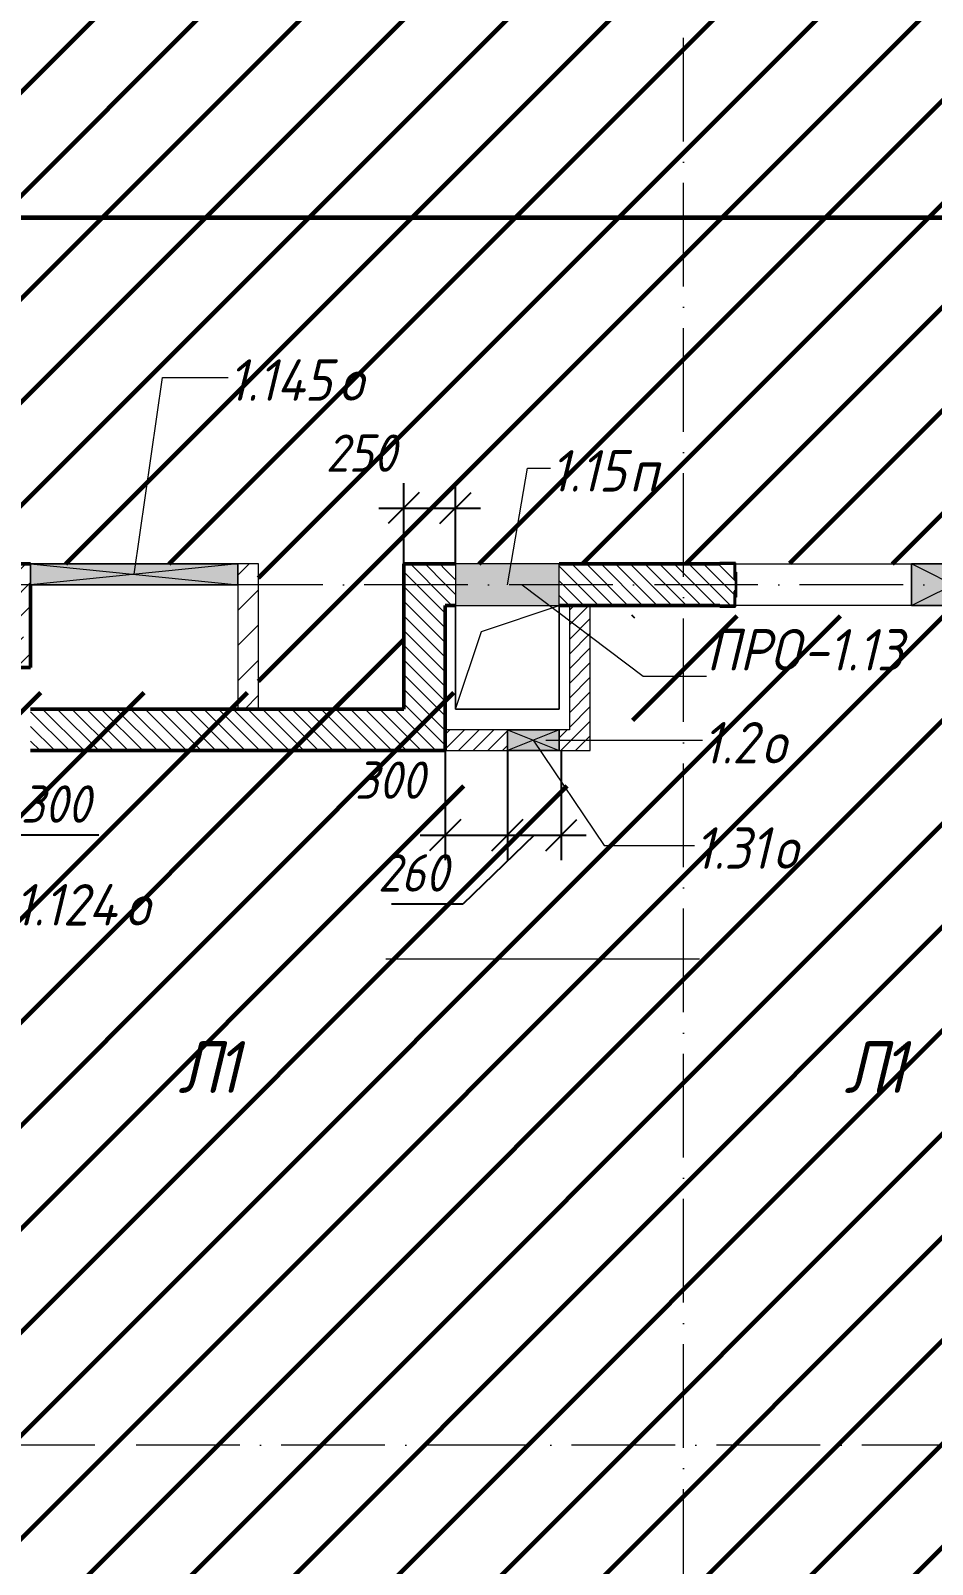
# Model space of a CAD drawing. Header units: millimetres. Extents: x -606178 to 312196, y -19338 to 632709.
# Drawn here: x -405531 to -401180, y 453050 to 460447 of the extents above; entities that cross this region are included whole.
import ezdxf

# ---------------------------------------------------------------- set-up
doc = ezdxf.new("R2010")
doc.units = ezdxf.units.MM
doc.linetypes.add('200_ШТРИХ_ш1п0_6_', pattern=[160, 100, -60])
doc.linetypes.add('50_200_ШТРИХ_1Т_ш5_п1_п1_', pattern=[700, 500, -100, 0, -100])
for name, color, linetype, lineweight in [('6.4.1) Окр пт с инж. ПТ2.16', 3, 'Continuous', 60), ('6.4.4) Окр пт с инж. ПТ1.2', 202, 'Continuous', 60), ('A-____-____-DIMS', 7, 'Continuous', 9), ('A-____-NOTE-TEXT', 7, 'Continuous', 9), ('A-DETL-GENF-OTLN', 7, 'Continuous', 9), ('A-FLOR-____-OTLN', 7, 'Continuous', 9), ('A-GENM-____-IDEN', 7, 'Continuous', 9), ('A-GENM-____-MCUT', 7, 'Continuous', 25), ('A-GENM-____-OTLN', 7, 'Continuous', 9), ('A-GENM-____-OTLN-1', 7, 'Continuous', 25), ('A-GLAZ-____-IDEN', 7, 'Continuous', 9), ('A-GLAZ-____-OTLN', 7, 'Continuous', 9), ('A-WALL-____-MCUT-2', 7, 'Continuous', 50), ('A-WALL-____-PATT-1', 7, 'Continuous', 9), ('A-WALL-FNSH-MCUT-1', 7, 'Continuous', 9), ('I-WALL-____-OTLN', 7, 'Continuous', 9), ('S-COLS-____-MCUT', 7, 'Continuous', 50), ('S-COLS-____-OTLN', 7, 'Continuous', 9), ('S-GRID-____-OTLN-1', 7, '50_200_ШТРИХ_1Т_ш5_п1_п1_', 9)]:
    doc.layers.add(name, color=color, linetype=linetype, lineweight=lineweight)
doc.layers.add('A-DETL-GENF-OTLN-4', color=9, linetype='200_ШТРИХ_ш1п0_6_', lineweight=9, true_color=0x808080)
doc.layers.add('A-DETL-GENF-OTLN-5', color=7, linetype='Continuous', lineweight=5, true_color=0xc0c0c0)
doc.styles.add('ISOCPEUR_I', font='isocpeui.ttf', dxfattribs={"width": 0.9, "height": 2.5})
doc.styles.add('ISOCPEUR_I_10', font='isocpeui.ttf', dxfattribs={"width": 0.9, "height": 180})
doc.styles.add('ISOCPEUR_I_9', font='isocpeui.ttf', dxfattribs={"width": 0.9, "height": 250})
doc.dimstyles.new('ISO-1_8_0_9К_СРЕДНИЙ_Кладочные_4', dxfattribs={"dimscale": 304.8, "dimtxt": 179.276612, "dimasz": 0.492126, "dimexe": 0.393701, "dimexo": 0, "dimgap": 0, "dimtad": 1, "dimdec": 3, "dimrnd": 0.001, "dimdsep": 46, "dimtxsty": 'ISOCPEUR_I_10', "dimblk1": 'OBLIQUE', "dimblk2": 'OBLIQUE', "dimsah": 1, "dimcen": 0.09, "dimdle": 0.393701, "dimazin": 0, "dimtfac": 1, "dimtdec": 4, "dimtix": 1, "dimtmove": 1, "dimatfit": 3, "dimfxl": 1, "dimtvp": 1, "dimtolj": 1, "dimtzin": 0, "dimarcsym": 2})
pattern_1 = [(135, (-425830.77, 451794.26), (-35.35534, -35.35534), [])]
pattern_2 = [(45, (-425830.77, 451794.26), (-35.35534, 35.35534), [])]
pattern_3 = [(45, (-425830.77, 451794.26), (-84.8528, 84.8528), [])]

# ---------------------------------------------------------------- blocks, each defined once
blk = doc.blocks.new('BSC_Колонна _Прямоугольная - 500х500-V79-АР1_План отверстий 1 этажа в осях 1-64_А-ГГ')
at = {"layer": 'S-COLS-____-OTLN'}
h = blk.add_hatch(dxfattribs=at)
h.set_pattern_fill('FP_111', color=256, style=0, pattern_type=2)
h.set_pattern_definition([(45, (-20050, -5831.04), (-114.0493, 114.0493), []), (45, (-19935.95, -5831.04), (-114.0493, 114.0493), [201.613, -40.323, 3.353, -36.97])])
h.paths.add_polyline_path([(-250, -250), (250, -250), (250, 250), (-250, 250), (-250, 150)], flags=0)
at = {"layer": 'S-COLS-____-MCUT'}
for p, q in [((250, 250), (-250, 250)), ((-250, 250), (-250, -250)), ((250, -250), (250, 150)), ((-250, -250), (250, -250))]:
    blk.add_line(p, q, dxfattribs=at)
blk = doc.blocks.new('154_Стойка_СКБ_Уголок - СМ-2530_200-28213945-АР1_План отверстий 1 этажа в осях 1-64_А-ГГ')
at = {"layer": 'A-GENM-____-MCUT'}
for p, q in [((125, 156), (125, 81)), ((200, 156), (125, 156)), ((131, 81), (131, 150)), ((131, 150), (200, 150)), ((200, 150), (200, 156)), ((125, 81), (131, 81)), ((131, 19), (125, 19)), ((125, 19), (125, -56)), ((131, -50), (131, 19)), ((125, -56), (200, -56)), ((200, -50), (131, -50)), ((200, -56), (200, -50))]:
    blk.add_line(p, q, dxfattribs=at)
blk = doc.blocks.new('Стойка_Влож_Полоса боковая - Полоса-28213942-АР1_План отверстий 1 этажа в осях 1-64_А-ГГ')
at = {"layer": 'A-GENM-____-OTLN'}
for p, q in [((-5, 60), (0, 60)), ((-5, -60), (-5, 60)), ((0, 31), (0, -31)), ((0, -60), (-5, -60))]:
    blk.add_line(p, q, dxfattribs=at)
blk = doc.blocks.new('AR_Отверстие Ниша - Лючок-32404542-АР1_План отверстий 1 этажа в осях 1-64_А-ГГ')
at = {"layer": 'A-GLAZ-____-OTLN'}
blk.add_hatch(color=256, dxfattribs=at).paths.add_polyline_path([(-250, 100), (-250, -100), (250, -100), (250, 100)], flags=0)
for p, q in [((250, 100), (-250, 100)), ((-250, 100), (-250, -100)), ((250, -100), (250, 100)), ((-250, -100), (250, -100))]:
    blk.add_line(p, q, dxfattribs=at)
blk = doc.blocks.new('AR_Отверстие прямоугольное _в плите_ - AR_Отверстие прямоугольное _в плите_-30459293-АР1_План отверстий 1 этажа в осях 1-64_А-ГГ')
at = {"layer": 'A-GENM-____-OTLN'}
for p, q in [((-250, 250), (-250, -250)), ((-125, 125), (250, 250)), ((250, -250), (250, 250)), ((-250, -250), (-125, 125)), ((-250, -250), (250, -250))]:
    blk.add_line(p, q, dxfattribs=at)
blk = doc.blocks.new('AR_Отверстие прямоугольное _в стене__БезПР - AR_Отверстие прямоугольное _в стене__БезПР-36428135-АР1_План отверстий 1 этажа в осях 1-64_А-ГГ')
at = {"layer": 'A-GLAZ-____-OTLN'}
blk.add_hatch(color=256, dxfattribs=at).paths.add_polyline_path([(125, -50), (125, 50), (-125, 50), (-125, -50)], flags=0)
at = {"layer": 'A-DETL-GENF-OTLN'}
for p, q in [((-125, -50), (-125, 50)), ((-125, 50), (125, 50)), ((125, 50), (-125, -50)), ((-125, 50), (125, -50)), ((125, 50), (-125, 50)), ((-125, 50), (-125, -50)), ((125, 50), (125, -50)), ((125, -50), (125, 50)), ((125, -50), (-125, -50)), ((-125, -50), (125, -50))]:
    blk.add_line(p, q, dxfattribs=at)
blk = doc.blocks.new('AR_Отверстие прямоугольное _в стене__БезПР - AR_Отверстие прямоугольное _в стене__БезПР-36428632-АР1_План отверстий 1 этажа в осях 1-64_А-ГГ')
at = {"layer": 'A-GLAZ-____-OTLN'}
blk.add_hatch(color=256, dxfattribs=at).paths.add_polyline_path([(-200, 100), (-200, -100), (200, -100), (200, 100)], flags=0)
at = {"layer": 'A-DETL-GENF-OTLN'}
for p, q in [((-200, -100), (-200, 100)), ((-200, 100), (200, 100)), ((200, 100), (-200, -100)), ((-200, 100), (200, -100)), ((200, 100), (-200, 100)), ((-200, 100), (-200, -100)), ((200, 100), (200, -100)), ((200, -100), (200, 100)), ((200, -100), (-200, -100)), ((-200, -100), (200, -100))]:
    blk.add_line(p, q, dxfattribs=at)
at = {"layer": 'A-GLAZ-____-OTLN'}
blk.add_line((200, 100), (-200, 100), dxfattribs=at)
blk = doc.blocks.new('AR_Отверстие прямоугольное _в стене__БезПР - AR_Отверстие прямоугольное _в стене__БезПР-36429236-АР1_План отверстий 1 этажа в осях 1-64_А-ГГ')
at = {"layer": 'A-GLAZ-____-OTLN'}
blk.add_hatch(color=256, dxfattribs=at).paths.add_polyline_path([(500, -50), (500, 50), (-500, 50), (-500, -50), (394.6, -50)], flags=0)
at = {"layer": 'A-DETL-GENF-OTLN'}
for p, q in [((-500, -50), (-500, 50)), ((-500, 50), (500, 50)), ((500, 50), (-500, -50)), ((-500, 50), (500, -50)), ((500, 50), (-500, 50)), ((-500, 50), (-500, -50)), ((500, 50), (500, -50)), ((500, -50), (500, 50)), ((500, -50), (-500, -50)), ((-500, -50), (500, -50))]:
    blk.add_line(p, q, dxfattribs=at)
at = {"layer": 'A-GLAZ-____-OTLN'}
blk.add_line((500, 50), (-500, 50), dxfattribs=at)
blk = doc.blocks.new('DET_L_Имитация разреза_ISO2-5 - Верх-36763467-АР1_План отверстий 1 этажа в осях 1-64_А-ГГ')
at = {"layer": 'A-DETL-GENF-OTLN-5'}
blk.add_line((143.1, 0), (1656.9, 0), dxfattribs=at)
blk = doc.blocks.new('_Oblique')
at = {"color": 0, "linetype": 'ByBlock', "lineweight": -2}
blk.add_line((-0.5, -0.5), (0.5, 0.5), dxfattribs=at)
blk = doc.blocks.new('*D4193')
at = {"layer": 'A-____-____-DIMS', "color": 0, "lineweight": -2, "transparency": 16777216}
for p, q in [((-403730.8, 457875.3), (-403730.8, 458264.7)), ((-403480.8, 457878.3), (-403480.8, 458264.7)), ((-403850.8, 458144.7), (-403360.8, 458144.7))]:
    blk.add_line(p, q, dxfattribs=at)
at = {"layer": 'Defpoints', "color": 0, "transparency": 16777216}
for p in [(-403480.8, 458144.7), (-403730.8, 457875.3), (-403480.8, 457878.3)]:
    blk.add_point(p, dxfattribs=at)
at = {"layer": 'A-____-____-DIMS', "color": 0, "lineweight": -2, "transparency": 16777216, "xscale": 150, "yscale": 150, "zscale": 150, "rotation": 180}
blk.add_blockref('_Oblique', (-403730.8, 458144.7), dxfattribs=at)
at = {"layer": 'A-____-____-DIMS', "color": 0, "lineweight": -2, "transparency": 16777216, "xscale": 150, "yscale": 150, "zscale": 150}
blk.add_blockref('_Oblique', (-403480.8, 458144.7), dxfattribs=at)
at = {"layer": 'A-____-____-DIMS', "color": 0, "transparency": 16777216, "insert": (-404106.8, 458499.9), "char_height": 180, "width": 409.578, "attachment_point": 1, "line_spacing_factor": 1.149209, "style": 'ISOCPEUR_I_10'}
blk.add_mtext('\\A1;250', dxfattribs=at)
blk = doc.blocks.new('*D4216')
at = {"layer": 'A-____-____-DIMS', "color": 0, "lineweight": -2, "transparency": 16777216}
for p, q in [((-403530.8, 456975.3), (-403530.8, 456447.4)), ((-403230.8, 456975.3), (-403230.8, 456447.4)), ((-403650.8, 456567.4), (-403110.8, 456567.4))]:
    blk.add_line(p, q, dxfattribs=at)
at = {"layer": 'Defpoints', "color": 0, "transparency": 16777216}
for p in [(-403530.8, 456975.3), (-403230.8, 456975.3), (-403230.8, 456567.4)]:
    blk.add_point(p, dxfattribs=at)
at = {"layer": 'A-____-____-DIMS', "color": 0, "lineweight": -2, "transparency": 16777216, "xscale": 150, "yscale": 150, "zscale": 150, "rotation": 180}
blk.add_blockref('_Oblique', (-403530.8, 456567.4), dxfattribs=at)
at = {"layer": 'A-____-____-DIMS', "color": 0, "lineweight": -2, "transparency": 16777216, "xscale": 150, "yscale": 150, "zscale": 150}
blk.add_blockref('_Oblique', (-403230.8, 456567.4), dxfattribs=at)
at = {"layer": 'A-____-____-DIMS', "color": 0, "transparency": 16777216, "insert": (-403966.2, 456922.6), "char_height": 180, "width": 409.578, "attachment_point": 1, "line_spacing_factor": 1.149209, "style": 'ISOCPEUR_I_10'}
blk.add_mtext('\\A1;300', dxfattribs=at)
blk = doc.blocks.new('*D4217')
at = {"layer": 'A-____-____-DIMS', "color": 0, "lineweight": -2, "transparency": 16777216}
for p, q in [((-403230.8, 456975.3), (-403230.8, 456447.4)), ((-402970.8, 456975.3), (-402970.8, 456447.4)), ((-403100.8, 456567.4), (-403445.6, 456235.1)), ((-403350.8, 456567.4), (-402850.8, 456567.4)), ((-403445.6, 456235.1), (-403789.8, 456235.1))]:
    blk.add_line(p, q, dxfattribs=at)
at = {"layer": 'Defpoints', "color": 0, "transparency": 16777216}
for p in [(-403230.8, 456975.3), (-402970.8, 456975.3), (-402970.8, 456567.4)]:
    blk.add_point(p, dxfattribs=at)
at = {"layer": 'A-____-____-DIMS', "color": 0, "lineweight": -2, "transparency": 16777216, "xscale": 150, "yscale": 150, "zscale": 150, "rotation": 180}
blk.add_blockref('_Oblique', (-403230.8, 456567.4), dxfattribs=at)
at = {"layer": 'A-____-____-DIMS', "color": 0, "lineweight": -2, "transparency": 16777216, "xscale": 150, "yscale": 150, "zscale": 150}
blk.add_blockref('_Oblique', (-402970.8, 456567.4), dxfattribs=at)
at = {"layer": 'A-____-____-DIMS', "color": 0, "transparency": 16777216, "insert": (-403855.2, 456475.1), "char_height": 180, "width": 409.578, "attachment_point": 1, "line_spacing_factor": 1.149209, "style": 'ISOCPEUR_I_10'}
blk.add_mtext('\\A1;260', dxfattribs=at)
blk = doc.blocks.new('*D4219')
at = {"layer": 'A-____-____-DIMS', "color": 0, "lineweight": -2, "transparency": 16777216}
for p, q in [((-405730.8, 457075.3), (-405730.8, 456447.4)), ((-406030.8, 456925.3), (-406030.8, 456447.4)), ((-406150.8, 456567.4), (-405610.8, 456567.4)), ((-405201.2, 456567.4), (-405730.8, 456567.4))]:
    blk.add_line(p, q, dxfattribs=at)
at = {"layer": 'Defpoints', "color": 0, "transparency": 16777216}
for p in [(-405730.8, 457075.3), (-406030.8, 456925.3), (-405730.8, 456567.4)]:
    blk.add_point(p, dxfattribs=at)
at = {"layer": 'A-____-____-DIMS', "color": 0, "lineweight": -2, "transparency": 16777216, "xscale": 150, "yscale": 150, "zscale": 150, "rotation": 180}
blk.add_blockref('_Oblique', (-406030.8, 456567.4), dxfattribs=at)
at = {"layer": 'A-____-____-DIMS', "color": 0, "lineweight": -2, "transparency": 16777216, "xscale": 150, "yscale": 150, "zscale": 150}
blk.add_blockref('_Oblique', (-405730.8, 456567.4), dxfattribs=at)
at = {"layer": 'A-____-____-DIMS', "color": 0, "transparency": 16777216, "insert": (-405578.1, 456807.4), "char_height": 180, "width": 409.578, "attachment_point": 1, "line_spacing_factor": 1.149209, "style": 'ISOCPEUR_I_10'}
blk.add_mtext('\\A1;300', dxfattribs=at)

msp = doc.modelspace()

# ---------------------------------------------------------------- hatches: boundary and pattern name
at = {"layer": '6.4.1) Окр пт с инж. ПТ2.16'}
h = msp.add_hatch(dxfattribs=at)
h.set_pattern_fill('ANSI31', color=256, scale=111)
h.paths.add_polyline_path([(-387530.7712, 460775.3011), (-388030.7712, 460775.3011), (-388030.7712, 461025.3011), (-389830.7712, 461025.3011), (-389830.7712, 461019.3011), (-389905.7712, 461019.3011), (-390330.7712, 461023.3811), (-390330.7712, 460925.3011), (-390530.7712, 460925.3011), (-390530.7712, 460775.3011), (-391030.7712, 460775.3011), (-391030.7712, 460925.3011), (-391230.7712, 460925.3011), (-391230.7712, 461025.3011), (-392830.7712, 461025.3011), (-392830.7712, 461019.3011), (-392905.7712, 461019.3011), (-393430.7712, 461022.3011), (-393430.7712, 460925.3011), (-393630.7712, 460925.3011), (-393630.7712, 461025.3011), (-393955.7712, 461025.3011), (-393955.7712, 461019.3011), (-394030.7712, 461019.3011), (-394030.7712, 461025.3011), (-395830.7712, 461025.3011), (-395830.7712, 461019.3011), (-395905.7712, 461019.3011), (-396330.7712, 461023.3811), (-396330.7712, 460925.3011), (-396530.7712, 460925.3011), (-396530.7712, 460775.3011), (-397030.7712, 460775.3011), (-397030.7712, 461025.3011), (-398830.7712, 461025.3011), (-398830.7712, 461019.3011), (-398905.7712, 461019.3011), (-399330.7712, 461023.3811), (-399330.7712, 460925.3011), (-399530.7712, 460925.3011), (-399530.7712, 460775.3011), (-400030.7712, 460775.3011), (-400030.7712, 461025.3011), (-403180.7712, 461025.3011), (-405280.7712, 461025.3011), (-416230.7712, 461025.3011), (-420230.7712, 461025.3011), (-427780.7712, 461025.3011), (-427780.7712, 460775.3011), (-428030.7712, 460775.3011), (-428030.7712, 460450.3011), (-428024.7712, 460450.3011), (-428024.7712, 460375.3011), (-428030.7712, 460375.3011), (-428030.7712, 458575.3011), (-428024.7712, 458575.3011), (-428024.7712, 458500.3011), (-428027.5712, 458325.3011), (-427930.7712, 458325.3011), (-427930.7712, 458125.3011), (-427780.7712, 458125.3011), (-427780.7712, 457875.3011), (-426180.7712, 457875.3011), (-425730.7712, 457875.3011), (-424630.7712, 457875.3011), (-424030.7712, 457875.3011), (-423330.7712, 457875.3011), (-423130.7712, 457875.3011), (-422330.7712, 457875.3011), (-420730.7712, 457875.3011), (-420530.7712, 457875.3011), (-420030.7712, 457875.3011), (-420005.7712, 457876.8011), (-420005.7712, 457881.3011), (-419930.7712, 457881.3011), (-419930.7712, 457875.3011), (-419570.7712, 457875.3011), (-419270.7712, 457875.3011), (-418780.7712, 457875.3011), (-418780.7712, 457881.3011), (-418705.7712, 457881.3011), (-417255.7712, 457875.3011), (-417255.7712, 457881.3011), (-417180.7712, 457881.3011), (-416700.7712, 457875.3011), (-416500.7712, 457875.3011), (-416030.7712, 457875.3011), (-416030.7712, 457881.3011), (-415955.7712, 457881.3011), (-415430.7712, 457875.3011), (-414930.7712, 457875.3011), (-414905.7712, 457876.8011), (-414905.7712, 457881.3011), (-414830.7712, 457881.3011), (-414830.7712, 457875.3011), (-414695.7712, 457875.3011), (-414345.7712, 457875.3011), (-413830.7712, 457875.3011), (-413830.7712, 457881.3011), (-413755.7712, 457881.3011), (-413155.7712, 457875.3011), (-413155.7712, 457881.3011), (-413080.7712, 457881.3011), (-413080.7712, 457875.3011), (-412730.7712, 457875.3011), (-412430.7712, 457875.3011), (-411930.7712, 457875.3011), (-411930.7712, 457881.3011), (-411855.7712, 457881.3011), (-411430.7712, 457875.3011), (-410930.7712, 457875.3011), (-410530.7712, 457875.3011), (-410355.7712, 457875.3011), (-410355.7712, 457881.3011), (-410280.7712, 457881.3011), (-410280.7712, 457875.3011), (-409130.7712, 457875.3011), (-409130.7712, 457881.3011), (-409030.7712, 457881.3011), (-409030.7712, 457875.3011), (-408530.7712, 457875.3011), (-406030.7712, 457875.3011), (-405530.7712, 457875.3011), (-404530.7712, 457875.3011), (-404430.7712, 457875.3011), (-404430.7712, 457175.3011), (-403730.7712, 457175.3011), (-403730.7712, 457875.3011), (-403480.7712, 457875.3011), (-402980.7712, 457875.3011), (-402205.7712, 457875.3011), (-402205.7712, 457881.3011), (-402130.7712, 457881.3011), (-401280.7712, 457875.3011), (-400880.7712, 457875.3011), (-400430.7712, 457875.3011), (-400430.7712, 457881.3011), (-400355.7712, 457881.3011), (-400030.7712, 457875.3011), (-399530.7712, 457875.3011), (-397030.7712, 457875.3011), (-396530.7712, 457875.3011), (-396505.7712, 457876.8011), (-396505.7712, 457881.3011), (-396430.7712, 457881.3011), (-396430.7712, 457875.3011), (-396340.7712, 457875.3011), (-395940.7712, 457875.3011), (-395730.7712, 457875.3011), (-395730.7712, 457881.3011), (-395655.7712, 457881.3011), (-395505.7712, 457875.3011), (-395505.7712, 457881.3011), (-395430.7712, 457881.3011), (-395430.7712, 457875.3011), (-395250.7712, 457875.3011), (-394950.7712, 457875.3011), (-394730.7712, 457875.3011), (-394730.7712, 457881.3011), (-394655.7712, 457881.3011), (-393980.7712, 457875.3011), (-393380.7712, 457875.3011), (-393105.7712, 457875.3011), (-393105.7712, 457881.3011), (-393030.7712, 457881.3011), (-393000.7712, 457875.3011), (-393030.7712, 457875.3011), (-393030.7712, 457835.3011), (-393025.7712, 457835.3011), (-393025.7712, 457675.3011), (-392380.7712, 457675.3011), (-392380.7712, 457875.3011), (-391980.7712, 457875.3011), (-391980.7712, 457675.3011), (-391230.7712, 457675.3011), (-391230.7712, 457744.3011), (-391230.7712, 457806.3011), (-391230.7712, 457881.3011), (-391155.7712, 457881.3011), (-391030.7712, 457875.3011), (-390530.7712, 457875.3011), (-390130.7712, 457875.3011), (-389830.7712, 457875.3011), (-388030.7712, 457875.3011), (-387530.7712, 457875.3011)])
at = {"layer": '6.4.4) Окр пт с инж. ПТ1.2'}
h = msp.add_hatch(dxfattribs=at)
h.set_pattern_fill('ANSI31', color=256, scale=111)
h.paths.add_polyline_path([(-387530.7712, 457375.6486), (-388030.7712, 457375.6486), (-388030.7712, 457625.6486), (-390410.7712, 457625.6486), (-390410.7712, 457255.6486), (-392150.7712, 457255.6486), (-392150.7712, 457625.6486), (-393995.1561, 457625.6486), (-393995.1561, 457055.6486), (-397030.7712, 457055.6486), (-397030.7712, 457375.6486), (-397030.7712, 457625.6486), (-399530.7712, 457625.6486), (-399530.7712, 457375.6486), (-400030.7712, 457375.6486), (-400030.7712, 457625.6486), (-402625.5449, 457625.6486), (-402625.5449, 456805.6486), (-403465.5449, 456805.6486), (-403465.5449, 457255.6486), (-406010.8208, 457255.6486), (-406010.8208, 456905.6486), (-406750.7712, 456905.6486), (-406750.7712, 457255.6486), (-408530.7712, 457255.6486), (-408530.7712, 457025.6486), (-408565.7712, 457025.6486), (-408565.7712, 456975.6486), (-408565.7712, 455875.6486), (-408565.7712, 455825.6486), (-408530.7712, 455825.6486), (-408380.7712, 455825.6486), (-408380.7712, 450525.6486), (-408200.7712, 450525.6486), (-408200.7712, 450275.6486), (-406180.7712, 450275.6486), (-406180.7712, 450525.6486), (-405180.7712, 450525.6486), (-405180.7712, 450275.6486), (-400353.4949, 450275.6486), (-400353.4949, 450525.6486), (-399180.7712, 450525.6486), (-399180.7712, 450275.6486), (-397180.7712, 450275.6486), (-397180.7712, 450525.6486), (-396175.7712, 450525.6486), (-396175.7712, 450275.6486), (-391501.6045, 450275.6486), (-391501.6045, 450525.6486), (-391300.7712, 450525.6486), (-391300.7712, 450795.6486), (-390110.7712, 450795.6486), (-390110.7712, 450275.6486), (-387530.7712, 450273.6293)])
at = {"layer": 'A-WALL-____-PATT-1'}
h = msp.add_hatch(dxfattribs=at)
h.set_pattern_fill('FP_4', color=256, style=0, pattern_type=2)
h.set_pattern_definition(pattern_3)
h.paths.add_polyline_path([(-404530.7712, 457775.3011), (-404430.7712, 457775.3011), (-404430.7712, 457875.3011), (-404530.7712, 457875.3011)], flags=0)
h = msp.add_hatch(dxfattribs=at)
h.set_pattern_fill('FP_6', color=256, style=0, pattern_type=2)
h.set_pattern_definition(pattern_1)
h.paths.add_polyline_path([(-403530.7712, 456975.3011), (-403530.7712, 457875.3011), (-403730.7712, 457875.3011), (-403730.7712, 456975.3011)], flags=0)
h = msp.add_hatch(dxfattribs=at)
h.set_pattern_fill('FP_6', color=256, style=0, pattern_type=2)
h.set_pattern_definition(pattern_1)
h.paths.add_polyline_path([(-400424.7712, 457675.3011), (-400030.7712, 457675.3011), (-400030.7712, 457875.3011), (-400424.7712, 457875.3011), (-400424.7712, 457806.3011), (-400430.7712, 457806.3011), (-400430.7712, 457744.3011), (-400424.7712, 457744.3011), (-400424.7712, 457678.3011)], flags=0)
h.paths.add_polyline_path([(-402205.7712, 457675.3011), (-402136.7712, 457675.3011), (-402136.7712, 457744.3011), (-402130.7712, 457744.3011), (-402130.7712, 457806.3011), (-402136.7712, 457806.3011), (-402136.7712, 457875.3011), (-402980.7712, 457875.3011), (-402980.7712, 457675.3011)], flags=0)
h.paths.add_polyline_path([(-403530.7712, 457675.3011), (-403480.7712, 457675.3011), (-403480.7712, 457875.3011), (-403530.7712, 457875.3011)], flags=0)
h = msp.add_hatch(dxfattribs=at)
h.set_pattern_fill('FP_4', color=256, style=0, pattern_type=2)
h.set_pattern_definition(pattern_3)
h.paths.add_polyline_path([(-404430.7712, 457175.3011), (-404430.7712, 457775.3011), (-404530.7712, 457775.3011), (-404530.7712, 457175.3011)], flags=0)
h = msp.add_hatch(dxfattribs=at)
h.set_pattern_fill('FP_5', color=256, style=0, pattern_type=2)
h.set_pattern_definition(pattern_2)
h.paths.add_polyline_path([(-402830.7712, 456975.3011), (-402830.7712, 457675.3011), (-402930.7712, 457675.3011), (-402930.7712, 456975.3011)], flags=0)
h = msp.add_hatch(dxfattribs=at)
h.set_pattern_fill('FP_6', color=256, style=0, pattern_type=2)
h.set_pattern_definition(pattern_1)
h.paths.add_polyline_path([(-403730.7712, 456975.3011), (-403730.7712, 457175.3011), (-405530.7712, 457175.3011), (-405530.7712, 456975.3011), (-404636.1498, 456975.3011)], flags=0)
h = msp.add_hatch(dxfattribs=at)
h.set_pattern_fill('FP_5', color=256, style=0, pattern_type=2)
h.set_pattern_definition(pattern_2)
h.paths.add_polyline_path([(-403530.7712, 456975.3011), (-403230.7712, 456975.3011), (-403230.7712, 457075.3011), (-403530.7712, 457075.3011)], flags=0)
h.paths.add_polyline_path([(-402930.7712, 456975.3011), (-402930.7712, 457075.3011), (-402980.7712, 457075.3011), (-402980.7712, 456975.3011)], flags=0)

# ---------------------------------------------------------------- linework, layer by layer
at = {"layer": '6.4.1) Окр пт с инж. ПТ2.16', "color": 1}
msp.add_lwpolyline([(-340001.2234, 457875.3011), (-340001.2234, 459544.4619), (-423566.7138, 459544.4619), (-423566.7138, 457875.3011)], dxfattribs=at)
at = {"layer": 'A-FLOR-____-OTLN'}
for p, q in [((-403480.7712, 457175.3011), (-403480.7712, 457675.3011)), ((-402980.7712, 457675.3011), (-402980.7712, 457175.3011)), ((-402980.7712, 457175.3011), (-403480.7712, 457175.3011))]:
    msp.add_line(p, q, dxfattribs=at)
at = {"layer": 'A-GENM-____-IDEN'}
for p, q in [((-403158.5558, 457775.3011), (-402575.1396, 457334.1218)), ((-402575.1396, 457334.1218), (-402269.3639, 457334.1218))]:
    msp.add_line(p, q, dxfattribs=at)
at = {"layer": 'A-GLAZ-____-IDEN'}
for p, q in [((-405030.7712, 457825.3011), (-404894.9274, 458774.8265)), ((-404894.9274, 458774.8265), (-404577.9752, 458774.8265)), ((-403230.7712, 457775.3011), (-403134.357, 458336.7262)), ((-403134.357, 458336.7262), (-403023.036, 458336.7262)), ((-403105.7712, 457025.3011), (-402764.3305, 456517.4021)), ((-403045.7712, 457025.3011), (-402288.9729, 457025.3011)), ((-402764.3305, 456517.4021), (-402327.7538, 456517.4021))]:
    msp.add_line(p, q, dxfattribs=at)
at = {"layer": 'A-WALL-____-MCUT-2'}
for p, q in [((-403480.7712, 457875.3011), (-403730.7712, 457875.3011)), ((-403730.7712, 457875.3011), (-403730.7712, 457175.3011)), ((-402205.7712, 457875.3011), (-402980.7712, 457875.3011)), ((-403530.7712, 456975.3011), (-403530.7712, 457675.3011)), ((-403530.7712, 457675.3011), (-403480.7712, 457675.3011)), ((-402980.7712, 457675.3011), (-402205.7712, 457675.3011)), ((-403730.7712, 457175.3011), (-405530.7712, 457175.3011)), ((-405530.7712, 456975.3011), (-403530.7712, 456975.3011))]:
    msp.add_line(p, q, dxfattribs=at)
at = {"layer": 'A-WALL-FNSH-MCUT-1'}
for p, q in [((-404430.7712, 457875.3011), (-404530.7712, 457875.3011)), ((-404430.7712, 457175.3011), (-404430.7712, 457875.3011)), ((-404530.7712, 457775.3011), (-404530.7712, 457175.3011)), ((-402930.7712, 457675.3011), (-402930.7712, 457075.3011)), ((-402830.7712, 456975.3011), (-402830.7712, 457675.3011)), ((-403230.7712, 457075.3011), (-403530.7712, 457075.3011)), ((-402930.7712, 457075.3011), (-402980.7712, 457075.3011)), ((-403530.7712, 456975.3011), (-403230.7712, 456975.3011)), ((-402980.7712, 456975.3011), (-402830.7712, 456975.3011))]:
    msp.add_line(p, q, dxfattribs=at)
at = {"layer": 'I-WALL-____-OTLN'}
for p, q in [((-402130.7712, 457875.3011), (-401280.7712, 457875.3011)), ((-401280.7712, 457675.3011), (-402130.7712, 457675.3011))]:
    msp.add_line(p, q, dxfattribs=at)
at = {"layer": 'S-GRID-____-OTLN-1'}
for p, q in [((-402380.7712, 447311.6528), (-402380.7712, 501675.2188)), ((-335511.9839, 457775.3011), (-430499.5414, 457775.3011)), ((-321909.7115, 453625.3011), (-430499.5414, 453625.3011))]:
    msp.add_line(p, q, dxfattribs=at)

# ---------------------------------------------------------------- block references
at = {"layer": 'A-DETL-GENF-OTLN-4'}
msp.add_blockref('DET_L_Имитация разреза_ISO2-5 - Верх-36763467-АР1_План отверстий 1 этажа в осях 1-64_А-ГГ', (-403960.7712, 455970.5918), dxfattribs=at)
at = {"layer": 'A-GENM-____-OTLN', "rotation": 180}
msp.add_blockref('Стойка_Влож_Полоса боковая - Полоса-28213942-АР1_План отверстий 1 этажа в осях 1-64_А-ГГ', (-402130.7712, 457775.3011), dxfattribs=at)
at = {"layer": 'A-GENM-____-OTLN'}
msp.add_blockref('AR_Отверстие прямоугольное _в плите_ - AR_Отверстие прямоугольное _в плите_-30459293-АР1_План отверстий 1 этажа в осях 1-64_А-ГГ', (-403230.7712, 457425.3011), dxfattribs=at)
at = {"layer": 'A-GENM-____-OTLN-1', "rotation": 180}
msp.add_blockref('154_Стойка_СКБ_Уголок - СМ-2530_200-28213945-АР1_План отверстий 1 этажа в осях 1-64_А-ГГ', (-402005.7712, 457825.3011), dxfattribs=at)
at = {"layer": 'A-GLAZ-____-OTLN'}
for name, p in [('AR_Отверстие прямоугольное _в стене__БезПР - AR_Отверстие прямоугольное _в стене__БезПР-36429236-АР1_План отверстий 1 этажа в осях 1-64_А-ГГ', (-405030.7712, 457825.3011)), ('AR_Отверстие прямоугольное _в стене__БезПР - AR_Отверстие прямоугольное _в стене__БезПР-36428135-АР1_План отверстий 1 этажа в осях 1-64_А-ГГ', (-403105.7712, 457025.3011))]:
    msp.add_blockref(name, p, dxfattribs=at)
at = {"layer": 'A-GLAZ-____-OTLN', "rotation": 180}
for name, p in [('AR_Отверстие Ниша - Лючок-32404542-АР1_План отверстий 1 этажа в осях 1-64_А-ГГ', (-403230.7712, 457775.3011)), ('AR_Отверстие прямоугольное _в стене__БезПР - AR_Отверстие прямоугольное _в стене__БезПР-36428632-АР1_План отверстий 1 этажа в осях 1-64_А-ГГ', (-401080.7712, 457775.3011))]:
    msp.add_blockref(name, p, dxfattribs=at)
at = {"layer": 'S-COLS-____-OTLN'}
msp.add_blockref('BSC_Колонна _Прямоугольная - 500х500-V79-АР1_План отверстий 1 этажа в осях 1-64_А-ГГ', (-405780.7712, 457625.3011), dxfattribs=at)

# ---------------------------------------------------------------- texts
at = {"layer": 'A-____-NOTE-TEXT', "char_height": 250, "attachment_point": 1, "style": 'ISOCPEUR_I'}
for s, insert, width in [('\\fISOCPEUR|b0|i1|c204|p34|;\\W.9;Л', (-404819.6458, 455574.0551), 223.670813), ('\\fISOCPEUR|b0|i1|c204|p34|;\\W.9;1', (-404635.0989, 455574.0551), 144.30375), ('\\fISOCPEUR|b0|i1|c204|p34|;\\W.9;Л', (-401605.1966, 455574.0551), 223.670813), ('\\fISOCPEUR|b0|i1|c204|p34|;\\W.9;1', (-401420.6497, 455574.0551), 144.30375)]:
    msp.add_mtext(s, dxfattribs=dict(at, insert=insert, width=width))
at = {"layer": 'A-GENM-____-IDEN', "char_height": 200, "attachment_point": 1, "style": 'ISOCPEUR_I_9'}
for s, insert, width in [('ПРО', (-402269.3639, 457561.2379), 562.784625), ('-1.13', (-401805.0202, 457561.2379), 620.506125)]:
    msp.add_mtext(s, dxfattribs=dict(at, insert=insert, width=width))
at = {"layer": 'A-GLAZ-____-IDEN', "char_height": 200, "attachment_point": 1, "style": 'ISOCPEUR_I_9'}
for s, insert, width in [('1.145', (-404577.9752, 458862.4411), 649.366875), ('\\fISOCPEUR|b0|i1|c204|p34|;\\W.9;о', (-404042.194, 458862.4411), 158.734125), ('1.15', (-403023.036, 458424.3407), 461.772), ('\\fISOCPEUR|b0|i1|c204|p34|;\\W.9;п', (-402642.036, 458424.3407), 158.734125), ('1.2', (-402288.9729, 457112.9157), 346.329), ('\\fISOCPEUR|b0|i1|c204|p34|;\\W.9;о', (-402003.2229, 457112.9157), 158.734125), ('1.31', (-402327.7538, 456605.0166), 461.772), ('\\fISOCPEUR|b0|i1|c204|p34|;\\W.9;о', (-401946.7538, 456605.0166), 158.734125), ('1.124', (-405609.1049, 456331.3125), 649.366875), ('\\fISOCPEUR|b0|i1|c204|p34|;\\W.9;о', (-405073.3237, 456331.3125), 158.734125)]:
    msp.add_mtext(s, dxfattribs=dict(at, insert=insert, width=width))

# ---------------------------------------------------------------- dimensions: what is measured, and where the dimension line sits
at = {"layer": 'A-____-____-DIMS'}
for base, p1, p2, override, picture, middle in [((-403480.7712, 458144.7359), (-403730.7712, 457875.3011), (-403480.7712, 457878.3491), {"dimpost": '<>', "dimfxl": 250.01858}, '*D4193', (-403902.0017, 458259.898)), ((-405730.7712, 456567.4357), (-406030.7712, 456925.3011), (-405730.7712, 457075.3011), {"dimpost": '<>', "dimfxl": 335.410197}, '*D4219', (-405373.2824, 456682.5977)), ((-403230.7712, 456567.4357), (-403530.7712, 456975.3011), (-403230.7712, 456975.3011), {"dimpost": '<>', "dimfxl": 300}, '*D4216', (-403761.3895, 456682.5977)), ((-402970.7712, 456567.4357), (-403230.7712, 456975.3011), (-402970.7712, 456975.3011), {"dimpost": '<>', "dimfxl": 260}, '*D4217', (-403445.6345, 456235.07))]:
    dim = msp.add_linear_dim(base=base, p1=p1, p2=p2, dimstyle='ISO-1_8_0_9К_СРЕДНИЙ_Кладочные_4', override=override, dxfattribs=at)
    dim.commit()
    dim.dimension.update_dxf_attribs({"geometry": picture, "text_midpoint": middle, "dimtype": 160})

doc.saveas('drawing.dxf')
